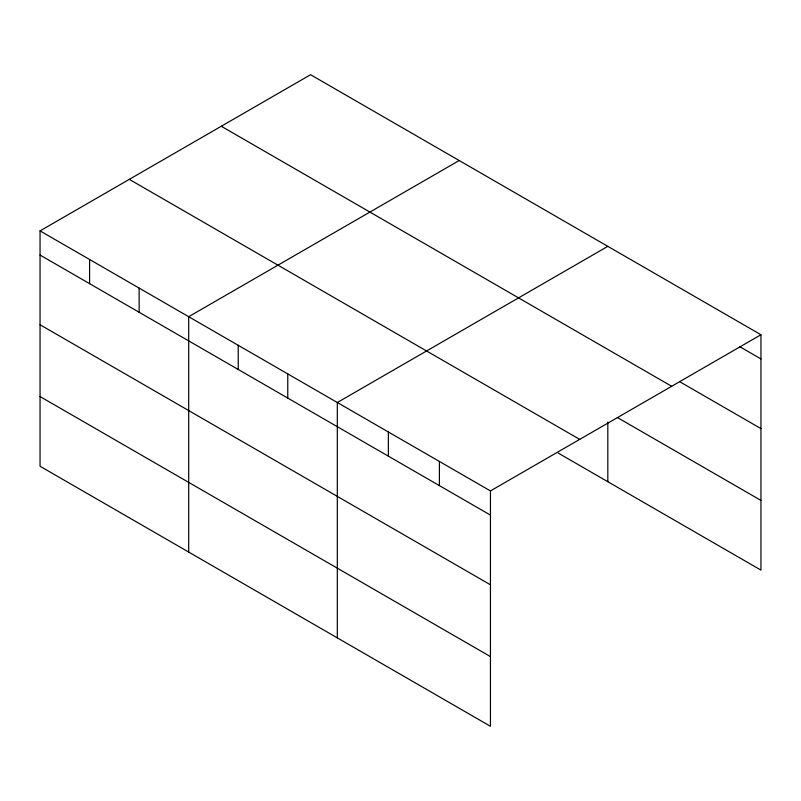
<?xml version="1.0" encoding="UTF-8"?>
<svg xmlns="http://www.w3.org/2000/svg" width="801" height="801" viewBox="0 0 801 801"><rect width="100%" height="100%" fill="white"/><g stroke="black" fill="none" stroke-linecap="round" stroke-linejoin="round"><path stroke-width="1.2" d="M490.442 584.79L490.442 490.923L40.05 230.888L40.05 466.252L490.442 726.287L490.442 584.79L40.05 324.755M558.267 453.096L760.95 570.112L760.95 334.748L310.558 74.713L40.05 230.888M459.183 160.53L188.686 316.705L188.686 552.059M607.819 246.338L337.311 402.513L337.311 637.876M490.442 490.923L760.95 334.748M739.683 346.643L760.95 358.918M680.129 381.957L760.95 428.615M221.286 126.258L671.689 386.292M617.391 417.531L760.95 500.415M129.311 179.354L579.714 439.389M40.05 255.058L490.442 515.093M40.05 396.555L490.442 656.59M607.819 421.967L607.819 481.701M439.399 461.456L439.399 485.626M388.355 431.979L388.355 456.149M287.769 373.907L287.769 398.077M238.227 345.301L238.227 369.481M139.134 288.1L139.134 312.27M89.592 259.494L89.592 283.664"/></g></svg>
